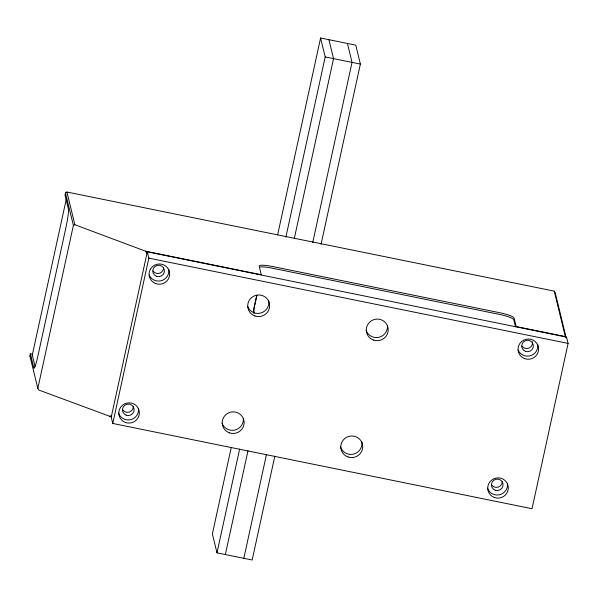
<?xml version="1.0" encoding="UTF-8"?>
<svg xmlns="http://www.w3.org/2000/svg" width="598" height="598" viewBox="0 0 598 598"><rect width="100%" height="100%" fill="white"/><g stroke="black" fill="none" stroke-linecap="round" stroke-linejoin="round"><path stroke-width="0.9" d="M111.31 416.866L38.803 390.038L37.824 388.408L29.9 355.915L30.363 353.777L32.195 354.151M566.231 337.96L555.213 292.758L554.226 291.129L66.901 192.018L65.459 192.945L64.995 195.083L68.456 209.278A17.17 1.405 -78.5 0 1 65.616 228.959L38.205 354.599A17.17 1.405 -78.5 0 1 33.824 367.972L30.363 353.777M35.073 366.544L32.277 355.062L66.303 199.104M37.824 388.408L73.382 225.439L65.459 192.945M147.302 251.84L111.228 417.15L112.768 423.459L532.033 508.726L568.1 343.416L566.56 337.108L147.302 251.84L148.842 258.149L112.768 423.459M256.789 295.218L254.053 307.783A13.739 13.492 -13.7 0 0 253.971 313.083M256.871 295.532L254.128 308.097A13.739 13.492 -13.7 0 0 254.045 313.397M231.276 447.319L212.38 533.917L216.992 552.851L252.169 560.005L274.811 456.229M277.622 234.909L320.588 37.995L355.765 45.149L360.377 64.083L321.051 244.313M216.992 552.851L239.634 449.076M285.874 237.159L325.2 56.922L320.588 37.995M225.341 554.548L247.983 450.772M294.223 238.856L333.549 58.626L328.93 39.692M243.827 558.308L266.469 454.532M312.709 242.616L352.035 62.386L347.423 43.452M73.382 225.439L74.877 224.728L145.546 251.182L261.266 274.721L259.188 266.2A13.739 2.34 12.3 0 1 271.985 266.409L500.063 312.791A13.739 2.34 12.3 0 1 514.101 318.046L516.171 326.56L565.297 336.554L565.79 337.369M109.479 416.492L111.594 415.498M325.2 56.922L360.377 64.083M148.842 258.149L568.1 343.416M29.9 355.915L30.834 357.32M145.546 251.182L146.944 253.492M554.226 291.129L565.297 336.554M515.506 326.957L513.734 319.698A13.739 2.34 12.3 0 0 499.704 314.443L271.627 268.061A13.739 2.34 12.3 0 0 260.317 266.962M66.901 192.018L74.877 224.728M32.277 355.062A3.431 0.583 12.3 0 1 32.449 354.883M268.734 300.757A10.988 10.794 -13.7 0 1 260.586 313.068A10.988 10.794 -13.7 0 1 247.512 306.183M243.334 418.443A10.988 10.794 -13.7 0 1 222.008 423.07M387.429 325.671A10.988 10.794 -13.7 0 1 366.096 330.298M361.82 441.758A10.988 10.794 -13.7 0 1 353.224 454.181A10.988 10.794 -13.7 0 1 340.337 446.34M163.658 267.47A5.838 5.733 -13.7 0 1 152.968 270.999M133.361 406.326A5.838 5.733 -13.7 0 1 122.665 409.854M502.305 481.36A5.838 5.733 -13.7 0 1 491.616 484.896M532.519 341.764A5.838 5.733 -13.7 0 1 521.912 346.033M507.508 483.887A10.301 10.114 -13.7 0 1 487.482 488.118M537.714 344.284A10.301 10.114 -13.7 0 1 518.077 350.032M138.557 408.845A10.301 10.114 -13.7 0 1 118.539 413.083M168.763 269.25A10.301 10.114 -13.7 0 1 149.134 274.998M254.957 315.968A10.988 10.794 -13.7 0 0 269.481 303.769A10.988 10.794 -13.7 0 0 251.594 297.58A10.988 10.794 -13.7 0 0 254.957 315.968M229.453 432.855A10.988 10.794 -13.7 0 0 243.977 420.663A10.988 10.794 -13.7 0 0 226.089 414.466A10.988 10.794 -13.7 0 0 229.453 432.855M373.541 340.083A10.988 10.794 -13.7 0 0 388.065 327.891A10.988 10.794 -13.7 0 0 370.177 321.694A10.988 10.794 -13.7 0 0 373.541 340.083M348.036 456.977A10.988 10.794 -13.7 0 0 362.56 444.777A10.988 10.794 -13.7 0 0 344.672 438.588A10.988 10.794 -13.7 0 0 348.036 456.977M156.556 276.343A5.838 5.733 -13.7 0 0 164.353 269.96A5.838 5.733 -13.7 0 0 154.897 266.551A5.838 5.733 -13.7 0 0 156.556 276.343M126.253 415.199A5.838 5.733 -13.7 0 0 134.057 408.815A5.838 5.733 -13.7 0 0 124.593 405.407A5.838 5.733 -13.7 0 0 126.253 415.199M495.204 490.233A5.838 5.733 -13.7 0 0 503.008 483.849A5.838 5.733 -13.7 0 0 493.544 480.441A5.838 5.733 -13.7 0 0 495.204 490.233M525.507 351.377A5.838 5.733 -13.7 0 0 533.304 344.994A5.838 5.733 -13.7 0 0 523.841 341.585A5.838 5.733 -13.7 0 0 525.507 351.377M494.359 497.491A10.301 10.114 -13.7 0 0 508.18 486.301A10.301 10.114 -13.7 0 0 491.519 480.201A10.301 10.114 -13.7 0 0 494.359 497.491M524.663 358.636A10.301 10.114 -13.7 0 0 538.477 347.438A10.301 10.114 -13.7 0 0 521.815 341.346A10.301 10.114 -13.7 0 0 524.663 358.636M125.416 422.457A10.301 10.114 -13.7 0 0 139.229 411.267A10.301 10.114 -13.7 0 0 122.568 405.167A10.301 10.114 -13.7 0 0 125.416 422.457M155.712 283.601A10.301 10.114 -13.7 0 0 169.533 272.404A10.301 10.114 -13.7 0 0 152.871 266.304A10.301 10.114 -13.7 0 0 155.712 283.601"/></g></svg>
